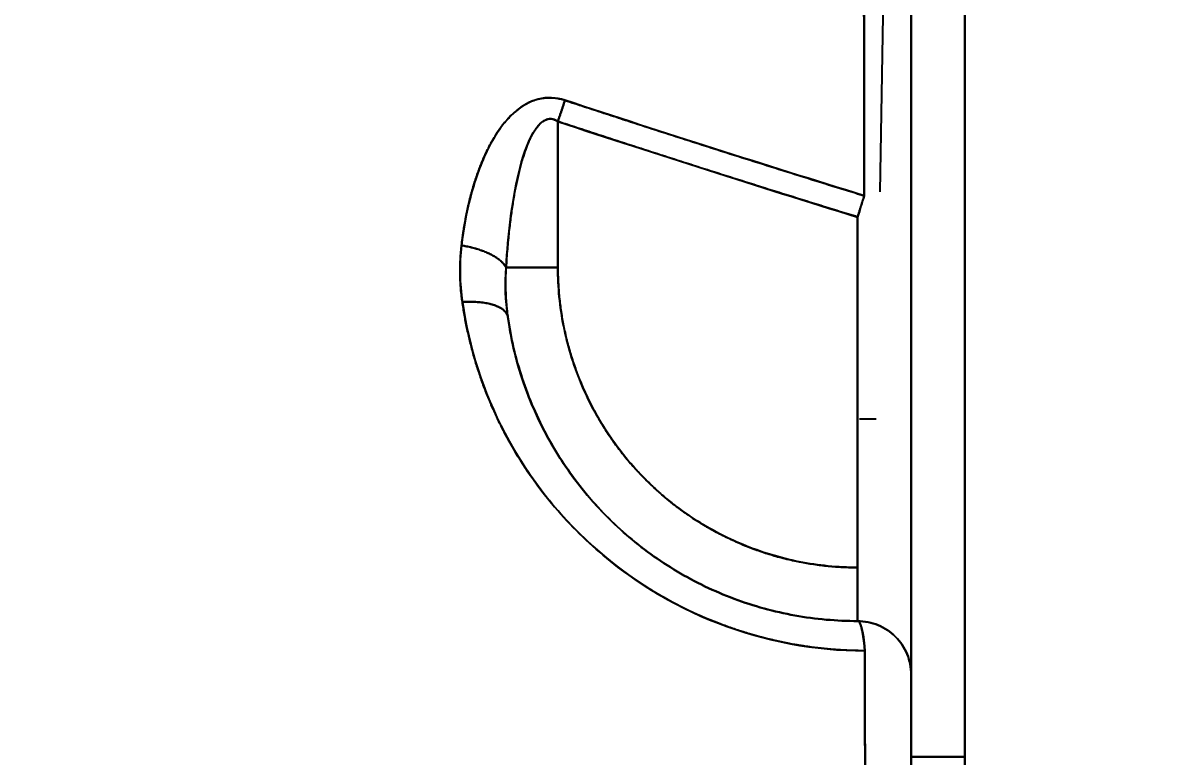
# Model space of a CAD drawing. Extents: x 8663 to 11443, y -20992 to -18942.
# Drawn here: x 10374.13 to 10384.93, y -20531.69 to -20524.84 of the extents above; entities that cross this region are included whole.
import ezdxf

# ---------------------------------------------------------------- set-up
doc = ezdxf.new("R2010")
doc.units = 0
doc.layers.get('0').update_dxf_attribs({"linetype": 'CONTINUOUS'})
doc.layers.add('1', color=7, linetype='CONTINUOUS')
doc.styles.add('____', font='')
doc.styles.get('____').set_extended_font_data('굴림')
doc.dimstyles.new('MSADIM', dxfattribs={"dimtxt": 33, "dimasz": 17, "dimexe": 10, "dimexo": 7.5, "dimgap": 10, "dimtad": 0, "dimtih": 1, "dimtoh": 1, "dimdec": 0, "dimzin": 1, "dimtxsty": '____', "dimcen": 11.25, "dimazin": 3, "dimtfac": 1, "dimtdec": 0, "dimtix": 1, "dimtmove": 0, "dimatfit": 3, "dimtolj": 1, "dimtzin": 1})

# ---------------------------------------------------------------- blocks, each defined once
blk = doc.blocks.new('*D256')
at = {"color": 0}
for p, q in [((10288.781, -20489.955), (10288.781, -20650.431)), ((10824.37, -20536.443), (10824.37, -20650.431)), ((10305.781, -20640.431), (10515.183, -20640.431)), ((10807.37, -20640.431), (10597.968, -20640.431))]:
    blk.add_line(p, q, dxfattribs=at)
for points in [[(10305.781, -20637.597), (10305.781, -20643.264), (10288.781, -20640.431)], [(10807.37, -20637.597), (10807.37, -20643.264), (10824.37, -20640.431)]]:
    blk.add_solid(points, dxfattribs=at)
at = {"color": 0, "insert": (10556.575, -20640.431), "char_height": 28, "attachment_point": 5, "style": '____'}
blk.add_mtext('\\A1;534', dxfattribs=at)

msp = doc.modelspace()

# ---------------------------------------------------------------- linework, layer by layer
at = {"layer": '1', "color": 7, "linetype": 'CONTINUOUS'}
msp.add_line((10382.141, -20526.416), (10382.268, -20519.133), dxfattribs=at)
for points, degree in [([(10381.979, -20517.976), (10381.984, -20520.858), (10381.988, -20523.685), (10381.992, -20526.452)], 3), ([(10382.43, -20531.69), (10382.43, -20518.129)], 1), ([(10382.43, -20518.129), (10382.43, -20522.649), (10382.43, -20527.169), (10382.43, -20531.69)], 3), ([(10382.93, -20518.129), (10382.93, -20531.69)], 1), ([(10382.93, -20531.69), (10382.93, -20527.169), (10382.93, -20522.649), (10382.93, -20518.129)], 3), ([(10381.992, -20526.452), (10381.057, -20526.165), (10380.125, -20525.867), (10379.196, -20525.561)], 3), ([(10379.13, -20527.122), (10379.13, -20526.668), (10379.13, -20526.213), (10379.13, -20525.759)], 3), ([(10379.13, -20525.759), (10380.061, -20526.065), (10380.994, -20526.363), (10381.93, -20526.651)], 3), ([(10381.93, -20526.651), (10380.539, -20526.223), (10379.13, -20525.759)], 2), ([(10379.13, -20525.759), (10379.13, -20527.122)], 1), ([(10381.93, -20526.651), (10381.93, -20527.742), (10381.93, -20528.832), (10381.93, -20529.922)], 3), ([(10381.93, -20529.922), (10381.93, -20526.651)], 1), ([(10378.23, -20526.916), (10378.209, -20527.091), (10378.212, -20527.267), (10378.238, -20527.444)], 3), ([(10378.663, -20527.584), (10378.641, -20527.429), (10378.635, -20527.276), (10378.646, -20527.122)], 3), ([(10379.13, -20527.122), (10379.13, -20527.679), (10379.556, -20528.708), (10380.344, -20529.496), (10381.373, -20529.922), (10381.93, -20529.922)], 2), ([(10381.997, -20530.699), (10381.997, -20530.953), (10381.998, -20531.208), (10381.998, -20531.461)], 3), ([(10381.998, -20531.461), (10381.998, -20531.208), (10381.998, -20530.954), (10381.997, -20530.699)], 3), ([(10382.93, -20531.69), (10382.93, -20532.99), (10383.438, -20535.539), (10384.432, -20537.942), (10385.877, -20540.104), (10387.716, -20541.942), (10389.877, -20543.387), (10392.28, -20544.382), (10394.83, -20544.89), (10396.13, -20544.89)], 2)]:
    msp.add_open_spline(points, degree=degree, dxfattribs=at)
for points, knots in [([(10381.992, -20526.452), (10381.992, -20526.409), (10381.991, -20526.322), (10381.991, -20526.192), (10381.991, -20526.062), (10381.991, -20525.932), (10381.991, -20525.803), (10381.991, -20525.673), (10381.99, -20525.543), (10381.99, -20525.413), (10381.99, -20525.283), (10381.99, -20525.154), (10381.99, -20525.024), (10381.99, -20524.894), (10381.989, -20524.765), (10381.989, -20524.635), (10381.989, -20524.506), (10381.989, -20524.376), (10381.989, -20524.247), (10381.988, -20524.117), (10381.988, -20523.988), (10381.988, -20523.859), (10381.988, -20523.729), (10381.988, -20523.6), (10381.988, -20523.471), (10381.987, -20523.342), (10381.987, -20523.213), (10381.987, -20523.084), (10381.987, -20522.955), (10381.987, -20522.826), (10381.986, -20522.697), (10381.986, -20522.568), (10381.986, -20522.439), (10381.986, -20522.311), (10381.986, -20522.182), (10381.985, -20522.054), (10381.985, -20521.925), (10381.985, -20521.797), (10381.985, -20521.668), (10381.985, -20521.54), (10381.984, -20521.412), (10381.984, -20521.283), (10381.984, -20521.155), (10381.984, -20521.027), (10381.984, -20520.899), (10381.983, -20520.771), (10381.983, -20520.643), (10381.983, -20520.515), (10381.983, -20520.388), (10381.983, -20520.26), (10381.982, -20520.133), (10381.982, -20520.005), (10381.982, -20519.878), (10381.982, -20519.75), (10381.982, -20519.623), (10381.981, -20519.496), (10381.981, -20519.369), (10381.981, -20519.242), (10381.981, -20519.115), (10381.981, -20518.988), (10381.981, -20518.861), (10381.98, -20518.734), (10381.98, -20518.608), (10381.98, -20518.481), (10381.98, -20518.355), (10381.98, -20518.228), (10381.979, -20518.102), (10381.979, -20518.018), (10381.979, -20517.976)], [0, 0, 0, 0, 0.015643, 0.031272, 0.046887, 0.062487, 0.078073, 0.093645, 0.109202, 0.124745, 0.140273, 0.155787, 0.171286, 0.186771, 0.202241, 0.217696, 0.233137, 0.248563, 0.263973, 0.27937, 0.294751, 0.310117, 0.325468, 0.340804, 0.356125, 0.371431, 0.386722, 0.401998, 0.417258, 0.432503, 0.447732, 0.462947, 0.478145, 0.493329, 0.508496, 0.523649, 0.538785, 0.553906, 0.569011, 0.5841, 0.599174, 0.614231, 0.629273, 0.644299, 0.659309, 0.674302, 0.68928, 0.704241, 0.719186, 0.734115, 0.749028, 0.763924, 0.778804, 0.793667, 0.808514, 0.823345, 0.838158, 0.852955, 0.867736, 0.882499, 0.897246, 0.911976, 0.926689, 0.941385, 0.956065, 0.970727, 0.985372, 1, 1, 1, 1]), ([(10379.196, -20525.561), (10379.114, -20525.534), (10379.026, -20525.53), (10378.866, -20525.571), (10378.795, -20525.614), (10378.615, -20525.767), (10378.532, -20525.9), (10378.4, -20526.174), (10378.351, -20526.32), (10378.275, -20526.614), (10378.248, -20526.764), (10378.23, -20526.916)], [0, 0, 0, 0, 0.125, 0.125, 0.25, 0.25, 0.5, 0.5, 0.75, 0.75, 1, 1, 1, 1]), ([(10378.23, -20526.916), (10378.232, -20526.904), (10378.234, -20526.882), (10378.239, -20526.849), (10378.243, -20526.817), (10378.248, -20526.785), (10378.253, -20526.753), (10378.258, -20526.721), (10378.264, -20526.69), (10378.27, -20526.659), (10378.276, -20526.628), (10378.282, -20526.598), (10378.288, -20526.568), (10378.295, -20526.538), (10378.302, -20526.509), (10378.309, -20526.48), (10378.316, -20526.451), (10378.324, -20526.423), (10378.332, -20526.395), (10378.34, -20526.367), (10378.348, -20526.34), (10378.357, -20526.313), (10378.366, -20526.286), (10378.375, -20526.259), (10378.384, -20526.233), (10378.393, -20526.208), (10378.403, -20526.182), (10378.413, -20526.157), (10378.423, -20526.132), (10378.433, -20526.108), (10378.444, -20526.084), (10378.455, -20526.06), (10378.481, -20526.005), (10378.524, -20525.924), (10378.589, -20525.823), (10378.658, -20525.737), (10378.725, -20525.672), (10378.785, -20525.625), (10378.838, -20525.592), (10378.891, -20525.567), (10378.935, -20525.553), (10378.967, -20525.545), (10378.988, -20525.542), (10379.008, -20525.539), (10379.029, -20525.537), (10379.05, -20525.537), (10379.07, -20525.537), (10379.091, -20525.538), (10379.112, -20525.541), (10379.133, -20525.544), (10379.154, -20525.549), (10379.175, -20525.554), (10379.189, -20525.558), (10379.196, -20525.561)], [0, 0, 0, 0, 0.018287, 0.036417, 0.054391, 0.072209, 0.089873, 0.107383, 0.12474, 0.141946, 0.159001, 0.175908, 0.192666, 0.209277, 0.225742, 0.242062, 0.25824, 0.274275, 0.29017, 0.305926, 0.321544, 0.337026, 0.352373, 0.367588, 0.382671, 0.397625, 0.41245, 0.42715, 0.441725, 0.456178, 0.470511, 0.484725, 0.498823, 0.56931, 0.634051, 0.693558, 0.74849, 0.782488, 0.814511, 0.844931, 0.874186, 0.884829, 0.895348, 0.905772, 0.916129, 0.926446, 0.936754, 0.947082, 0.957458, 0.96791, 0.978467, 0.989155, 1, 1, 1, 1]), ([(10379.196, -20525.561), (10379.257, -20525.581), (10379.378, -20525.621), (10379.56, -20525.68), (10379.74, -20525.739), (10379.92, -20525.798), (10380.098, -20525.855), (10380.276, -20525.912), (10380.452, -20525.969), (10380.627, -20526.025), (10380.802, -20526.08), (10380.975, -20526.135), (10381.147, -20526.189), (10381.318, -20526.243), (10381.488, -20526.296), (10381.657, -20526.349), (10381.825, -20526.401), (10381.936, -20526.435), (10381.992, -20526.452)], [0, 0, 0, 0, 0.065531, 0.130654, 0.195374, 0.259699, 0.323627, 0.387156, 0.450282, 0.513004, 0.575321, 0.637229, 0.698726, 0.759812, 0.820483, 0.880738, 0.940576, 1, 1, 1, 1]), ([(10378.646, -20527.122), (10378.655, -20526.97), (10378.668, -20526.819), (10378.707, -20526.523), (10378.731, -20526.377), (10378.798, -20526.101), (10378.839, -20525.967), (10378.93, -20525.813), (10378.965, -20525.77), (10379.046, -20525.728), (10379.089, -20525.731), (10379.13, -20525.759)], [0, 0, 0, 0, 0.25, 0.25, 0.5, 0.5, 0.75, 0.75, 0.875, 0.875, 1, 1, 1, 1]), ([(10379.13, -20525.759), (10379.129, -20525.757), (10379.125, -20525.755), (10379.119, -20525.752), (10379.113, -20525.749), (10379.108, -20525.746), (10379.102, -20525.743), (10379.096, -20525.741), (10379.09, -20525.74), (10379.085, -20525.738), (10379.079, -20525.737), (10379.073, -20525.736), (10379.067, -20525.735), (10379.062, -20525.735), (10379.056, -20525.735), (10379.05, -20525.736), (10379.044, -20525.736), (10379.039, -20525.737), (10379.033, -20525.739), (10379.027, -20525.74), (10379.022, -20525.742), (10379.016, -20525.744), (10379.01, -20525.747), (10379.005, -20525.75), (10378.999, -20525.753), (10378.993, -20525.756), (10378.988, -20525.76), (10378.982, -20525.764), (10378.977, -20525.768), (10378.971, -20525.773), (10378.966, -20525.778), (10378.96, -20525.783), (10378.955, -20525.789), (10378.949, -20525.795), (10378.944, -20525.801), (10378.938, -20525.807), (10378.929, -20525.819), (10378.916, -20525.837), (10378.899, -20525.863), (10378.883, -20525.893), (10378.867, -20525.926), (10378.846, -20525.974), (10378.82, -20526.041), (10378.792, -20526.13), (10378.766, -20526.23), (10378.746, -20526.32), (10378.731, -20526.394), (10378.72, -20526.452), (10378.71, -20526.513), (10378.7, -20526.578), (10378.691, -20526.646), (10378.682, -20526.717), (10378.673, -20526.791), (10378.665, -20526.869), (10378.658, -20526.951), (10378.651, -20527.035), (10378.648, -20527.093), (10378.646, -20527.122)], [0, 0, 0, 0, 0.004158, 0.008221, 0.012196, 0.016089, 0.01991, 0.023664, 0.027362, 0.031012, 0.034622, 0.038202, 0.041763, 0.045313, 0.048863, 0.052423, 0.056002, 0.059611, 0.063258, 0.066953, 0.070705, 0.074522, 0.078412, 0.082383, 0.086442, 0.090595, 0.094848, 0.099209, 0.10368, 0.108269, 0.112979, 0.117815, 0.12278, 0.127879, 0.133114, 0.138489, 0.144006, 0.161741, 0.181279, 0.202677, 0.225979, 0.25122, 0.303162, 0.362001, 0.427834, 0.500731, 0.535792, 0.57291, 0.612089, 0.653333, 0.696643, 0.742021, 0.78947, 0.838991, 0.890586, 0.944255, 1, 1, 1, 1]), ([(10381.992, -20526.452), (10381.981, -20526.483), (10381.971, -20526.515), (10381.951, -20526.582), (10381.941, -20526.617), (10381.93, -20526.651)], [0, 0, 0, 0, 0.5, 0.5, 1, 1, 1, 1]), ([(10378.238, -20527.444), (10378.237, -20527.436), (10378.234, -20527.421), (10378.231, -20527.397), (10378.229, -20527.374), (10378.226, -20527.35), (10378.224, -20527.327), (10378.222, -20527.304), (10378.221, -20527.281), (10378.219, -20527.258), (10378.218, -20527.234), (10378.217, -20527.211), (10378.217, -20527.188), (10378.216, -20527.165), (10378.216, -20527.142), (10378.217, -20527.12), (10378.217, -20527.097), (10378.218, -20527.074), (10378.219, -20527.051), (10378.22, -20527.028), (10378.221, -20527.006), (10378.223, -20526.983), (10378.225, -20526.961), (10378.228, -20526.938), (10378.229, -20526.923), (10378.23, -20526.916)], [0, 0, 0, 0, 0.04436, 0.08861, 0.132753, 0.176794, 0.220737, 0.264586, 0.308347, 0.352022, 0.395617, 0.439136, 0.482583, 0.525963, 0.569281, 0.61254, 0.655746, 0.698902, 0.742014, 0.785085, 0.828121, 0.871126, 0.914104, 0.957061, 1, 1, 1, 1]), ([(10378.646, -20527.122), (10378.645, -20527.13), (10378.644, -20527.146), (10378.643, -20527.17), (10378.642, -20527.194), (10378.641, -20527.218), (10378.641, -20527.242), (10378.641, -20527.267), (10378.641, -20527.291), (10378.641, -20527.315), (10378.642, -20527.339), (10378.643, -20527.364), (10378.644, -20527.388), (10378.645, -20527.412), (10378.647, -20527.437), (10378.649, -20527.461), (10378.651, -20527.486), (10378.654, -20527.51), (10378.656, -20527.535), (10378.659, -20527.559), (10378.662, -20527.576), (10378.663, -20527.584)], [0, 0, 0, 0, 0.051822, 0.10374, 0.155754, 0.207862, 0.260063, 0.312356, 0.36474, 0.417213, 0.469775, 0.522424, 0.575159, 0.627979, 0.680882, 0.733869, 0.786936, 0.840085, 0.893312, 0.946618, 1, 1, 1, 1]), ([(10379.13, -20527.122), (10379.075, -20527.122), (10379.02, -20527.122), (10378.916, -20527.122), (10378.867, -20527.122), (10378.78, -20527.122), (10378.742, -20527.122), (10378.682, -20527.122), (10378.659, -20527.122), (10378.646, -20527.122)], [0, 0, 0, 0, 0.25, 0.25, 0.5, 0.5, 0.75, 0.75, 1, 1, 1, 1]), ([(10378.646, -20527.122), (10378.659, -20527.122), (10378.682, -20527.122), (10378.742, -20527.122), (10378.78, -20527.122), (10378.867, -20527.122), (10378.916, -20527.122), (10379.02, -20527.122), (10379.075, -20527.122), (10379.13, -20527.122)], [0, 0, 0, 0, 0.25, 0.25, 0.5, 0.5, 0.75, 0.75, 1, 1, 1, 1]), ([(10381.93, -20529.922), (10381.747, -20529.922), (10381.564, -20529.904), (10381.204, -20529.833), (10381.028, -20529.779), (10380.69, -20529.639), (10380.527, -20529.552), (10380.222, -20529.349), (10380.08, -20529.232), (10379.821, -20528.973), (10379.704, -20528.83), (10379.5, -20528.526), (10379.414, -20528.363), (10379.273, -20528.025), (10379.22, -20527.848), (10379.148, -20527.489), (10379.13, -20527.306), (10379.13, -20527.122)], [0, 0, 0, 0, 0.125, 0.125, 0.25, 0.25, 0.375, 0.375, 0.5, 0.5, 0.625, 0.625, 0.75, 0.75, 0.875, 0.875, 1, 1, 1, 1]), ([(10378.238, -20527.444), (10378.299, -20527.869), (10378.429, -20528.277), (10378.841, -20529.061), (10379.112, -20529.413), (10379.795, -20530.028), (10380.19, -20530.273), (10381.068, -20530.612), (10381.527, -20530.698), (10381.997, -20530.699)], [0, 0, 0, 0, 0.25, 0.25, 0.5, 0.5, 0.75, 0.75, 1, 1, 1, 1]), ([(10381.997, -20530.699), (10381.987, -20530.699), (10381.966, -20530.699), (10381.936, -20530.698), (10381.906, -20530.698), (10381.875, -20530.697), (10381.845, -20530.696), (10381.814, -20530.694), (10381.784, -20530.693), (10381.754, -20530.691), (10381.723, -20530.689), (10381.693, -20530.686), (10381.663, -20530.684), (10381.633, -20530.681), (10381.603, -20530.678), (10381.573, -20530.675), (10381.543, -20530.671), (10381.513, -20530.668), (10381.483, -20530.664), (10381.453, -20530.659), (10381.423, -20530.655), (10381.393, -20530.65), (10381.363, -20530.645), (10381.333, -20530.64), (10381.304, -20530.635), (10381.274, -20530.629), (10381.244, -20530.623), (10381.215, -20530.617), (10381.185, -20530.611), (10381.156, -20530.604), (10381.126, -20530.597), (10381.097, -20530.59), (10381.067, -20530.583), (10381.038, -20530.575), (10381.008, -20530.567), (10380.979, -20530.559), (10380.95, -20530.551), (10380.92, -20530.542), (10380.891, -20530.533), (10380.862, -20530.524), (10380.833, -20530.515), (10380.804, -20530.506), (10380.775, -20530.496), (10380.746, -20530.486), (10380.717, -20530.476), (10380.688, -20530.465), (10380.659, -20530.454), (10380.532, -20530.406), (10380.31, -20530.309), (10380.007, -20530.142), (10379.72, -20529.947), (10379.454, -20529.728), (10379.211, -20529.49), (10378.994, -20529.235), (10378.8, -20528.962), (10378.677, -20528.751), (10378.607, -20528.615), (10378.579, -20528.56), (10378.553, -20528.503), (10378.527, -20528.447), (10378.502, -20528.39), (10378.478, -20528.333), (10378.455, -20528.276), (10378.433, -20528.218), (10378.413, -20528.16), (10378.393, -20528.102), (10378.374, -20528.044), (10378.356, -20527.985), (10378.339, -20527.926), (10378.323, -20527.867), (10378.308, -20527.807), (10378.294, -20527.747), (10378.28, -20527.687), (10378.268, -20527.627), (10378.257, -20527.566), (10378.247, -20527.505), (10378.241, -20527.464), (10378.238, -20527.444)], [0, 0, 0, 0, 0.005517, 0.011026, 0.016525, 0.022017, 0.027501, 0.032978, 0.038448, 0.043912, 0.049369, 0.05482, 0.060266, 0.065707, 0.071144, 0.076577, 0.082005, 0.087431, 0.092853, 0.098273, 0.103691, 0.109107, 0.114522, 0.119936, 0.12535, 0.130763, 0.136177, 0.141592, 0.147009, 0.152426, 0.157846, 0.163269, 0.168695, 0.174124, 0.179556, 0.184993, 0.190435, 0.195882, 0.201334, 0.206793, 0.212258, 0.217729, 0.223208, 0.228695, 0.23419, 0.239693, 0.245206, 0.250727, 0.312817, 0.374729, 0.437124, 0.500652, 0.562472, 0.624296, 0.686668, 0.750116, 0.762, 0.773866, 0.78572, 0.797562, 0.809396, 0.821225, 0.833052, 0.84488, 0.856712, 0.868551, 0.880398, 0.892259, 0.904134, 0.916027, 0.927941, 0.939877, 0.95184, 0.963831, 0.975853, 0.987908, 1, 1, 1, 1]), ([(10378.663, -20527.584), (10378.69, -20527.779), (10378.735, -20527.971), (10378.859, -20528.344), (10378.937, -20528.526), (10379.125, -20528.871), (10379.234, -20529.036), (10379.481, -20529.342), (10379.618, -20529.485), (10379.915, -20529.743), (10380.075, -20529.858), (10380.413, -20530.059), (10380.591, -20530.145), (10380.959, -20530.282), (10381.15, -20530.335), (10381.537, -20530.405), (10381.734, -20530.422), (10381.93, -20530.422)], [0, 0, 0, 0, 0.125, 0.125, 0.25, 0.25, 0.375, 0.375, 0.5, 0.5, 0.625, 0.625, 0.75, 0.75, 0.875, 0.875, 1, 1, 1, 1]), ([(10379.932, -20529.748), (10379.858, -20529.692), (10379.787, -20529.633), (10379.421, -20529.303), (10379.186, -20528.995), (10378.828, -20528.312), (10378.715, -20527.955), (10378.663, -20527.584)], [0, 0, 0, 0, 0.103717, 0.103717, 0.551858, 0.551858, 1, 1, 1, 1]), ([(10381.93, -20530.422), (10381.734, -20530.422), (10381.537, -20530.405), (10381.15, -20530.335), (10380.959, -20530.282), (10380.591, -20530.145), (10380.413, -20530.059), (10380.075, -20529.858), (10379.915, -20529.743), (10379.618, -20529.485), (10379.481, -20529.342), (10379.234, -20529.036), (10379.125, -20528.871), (10378.937, -20528.526), (10378.859, -20528.344), (10378.735, -20527.971), (10378.69, -20527.779), (10378.663, -20527.584)], [0, 0, 0, 0, 0.125, 0.125, 0.25, 0.25, 0.375, 0.375, 0.5, 0.5, 0.625, 0.625, 0.75, 0.75, 0.875, 0.875, 1, 1, 1, 1]), ([(10381.946, -20528.535), (10381.962, -20528.535), (10381.978, -20528.535), (10382.029, -20528.535), (10382.057, -20528.535), (10382.094, -20528.535), (10382.104, -20528.535), (10382.104, -20528.535)], [0, 0, 0, 0, 0.159544, 0.159544, 0.580505, 0.580505, 1, 1, 1, 1]), ([(10381.93, -20530.422), (10381.93, -20530.422), (10381.93, -20530.419), (10381.93, -20530.406), (10381.93, -20530.397), (10381.93, -20530.372), (10381.93, -20530.356), (10381.93, -20530.32), (10381.93, -20530.299), (10381.93, -20530.253), (10381.93, -20530.227), (10381.93, -20530.173), (10381.93, -20530.144), (10381.93, -20530.084), (10381.93, -20530.052), (10381.93, -20529.988), (10381.93, -20529.955), (10381.93, -20529.922)], [0, 0, 0, 0, 0.125, 0.125, 0.25, 0.25, 0.375, 0.375, 0.5, 0.5, 0.625, 0.625, 0.75, 0.75, 0.875, 0.875, 1, 1, 1, 1]), ([(10381.93, -20529.922), (10381.93, -20529.955), (10381.93, -20529.988), (10381.93, -20530.052), (10381.93, -20530.084), (10381.93, -20530.144), (10381.93, -20530.173), (10381.93, -20530.227), (10381.93, -20530.253), (10381.93, -20530.299), (10381.93, -20530.32), (10381.93, -20530.356), (10381.93, -20530.372), (10381.93, -20530.397), (10381.93, -20530.406), (10381.93, -20530.419), (10381.93, -20530.422), (10381.93, -20530.422)], [0, 0, 0, 0, 0.125126, 0.125126, 0.250251, 0.250251, 0.375377, 0.375377, 0.500503, 0.500503, 0.625628, 0.625628, 0.750754, 0.750754, 0.87588, 0.87588, 1, 1, 1, 1]), ([(10382.43, -20530.922), (10382.43, -20530.89), (10382.427, -20530.857), (10382.414, -20530.793), (10382.405, -20530.761), (10382.38, -20530.701), (10382.364, -20530.672), (10382.328, -20530.617), (10382.307, -20530.592), (10382.261, -20530.546), (10382.235, -20530.525), (10382.181, -20530.489), (10382.152, -20530.473), (10382.092, -20530.448), (10382.06, -20530.438), (10381.996, -20530.426), (10381.963, -20530.422), (10381.93, -20530.422)], [0, 0, 0, 0, 0.125, 0.125, 0.25, 0.25, 0.375, 0.375, 0.5, 0.5, 0.625, 0.625, 0.75, 0.75, 0.875, 0.875, 1, 1, 1, 1]), ([(10381.93, -20530.422), (10381.931, -20530.422), (10381.932, -20530.422), (10381.934, -20530.423), (10381.935, -20530.423), (10381.937, -20530.424), (10381.938, -20530.425), (10381.939, -20530.426), (10381.941, -20530.427), (10381.942, -20530.429), (10381.944, -20530.431), (10381.945, -20530.432), (10381.946, -20530.434), (10381.948, -20530.437), (10381.949, -20530.439), (10381.95, -20530.441), (10381.952, -20530.444), (10381.953, -20530.446), (10381.954, -20530.449), (10381.955, -20530.452), (10381.957, -20530.455), (10381.958, -20530.458), (10381.959, -20530.461), (10381.96, -20530.464), (10381.961, -20530.468), (10381.962, -20530.471), (10381.963, -20530.474), (10381.964, -20530.478), (10381.965, -20530.481), (10381.966, -20530.485), (10381.967, -20530.489), (10381.968, -20530.492), (10381.969, -20530.496), (10381.97, -20530.5), (10381.971, -20530.503), (10381.972, -20530.507), (10381.973, -20530.511), (10381.973, -20530.515), (10381.974, -20530.519), (10381.975, -20530.522), (10381.976, -20530.526), (10381.977, -20530.53), (10381.977, -20530.534), (10381.978, -20530.538), (10381.979, -20530.541), (10381.979, -20530.545), (10381.98, -20530.549), (10381.981, -20530.557), (10381.983, -20530.569), (10381.986, -20530.586), (10381.988, -20530.604), (10381.99, -20530.622), (10381.992, -20530.641), (10381.994, -20530.66), (10381.995, -20530.679), (10381.996, -20530.692), (10381.997, -20530.699)], [0, 0, 0, 0, 0.019055, 0.037908, 0.05656, 0.075009, 0.093255, 0.1113, 0.129141, 0.14678, 0.164216, 0.18145, 0.19848, 0.215308, 0.231932, 0.248353, 0.264571, 0.280586, 0.296398, 0.312007, 0.327412, 0.342614, 0.357613, 0.372409, 0.387002, 0.401392, 0.415578, 0.429561, 0.443342, 0.456919, 0.470294, 0.483466, 0.496434, 0.509201, 0.521764, 0.534125, 0.546284, 0.558239, 0.569993, 0.581544, 0.592894, 0.604041, 0.614986, 0.625729, 0.63627, 0.64661, 0.656748, 0.666684, 0.710075, 0.752969, 0.795366, 0.83727, 0.878683, 0.919607, 0.960045, 1, 1, 1, 1]), ([(10382.232, -20530.524), (10382.225, -20530.518), (10382.216, -20530.512), (10382.181, -20530.489), (10382.152, -20530.473), (10382.092, -20530.448), (10382.06, -20530.438), (10381.996, -20530.426), (10381.963, -20530.422), (10381.93, -20530.422)], [0, 0, 0, 0, 0.0917, 0.0917, 0.394466, 0.394466, 0.697233, 0.697233, 1, 1, 1, 1]), ([(10381.93, -20530.422), (10381.963, -20530.422), (10381.996, -20530.426), (10382.06, -20530.438), (10382.092, -20530.448), (10382.152, -20530.473), (10382.181, -20530.489), (10382.235, -20530.525), (10382.261, -20530.546), (10382.307, -20530.592), (10382.328, -20530.617), (10382.364, -20530.672), (10382.38, -20530.701), (10382.405, -20530.761), (10382.414, -20530.793), (10382.427, -20530.857), (10382.43, -20530.89), (10382.43, -20530.922)], [0, 0, 0, 0, 0.125, 0.125, 0.25, 0.25, 0.375, 0.375, 0.5, 0.5, 0.625, 0.625, 0.75, 0.75, 0.875, 0.875, 1, 1, 1, 1]), ([(10381.998, -20531.461), (10381.999, -20532.218), (10382.06, -20532.964), (10382.299, -20534.434), (10382.476, -20535.159), (10382.797, -20536.13), (10382.89, -20536.386), (10382.991, -20536.64)], [0, 0, 0, 0, 0.423852, 0.423852, 0.847705, 0.847705, 1, 1, 1, 1]), ([(10384.83, -20539.919), (10384.819, -20539.904), (10384.796, -20539.873), (10384.761, -20539.826), (10384.726, -20539.779), (10384.692, -20539.732), (10384.658, -20539.685), (10384.624, -20539.638), (10384.591, -20539.591), (10384.557, -20539.543), (10384.524, -20539.496), (10384.491, -20539.448), (10384.458, -20539.4), (10384.426, -20539.353), (10384.393, -20539.305), (10384.361, -20539.257), (10384.329, -20539.209), (10384.298, -20539.16), (10384.266, -20539.112), (10384.235, -20539.063), (10384.204, -20539.015), (10384.173, -20538.966), (10384.142, -20538.917), (10384.112, -20538.868), (10384.082, -20538.819), (10384.052, -20538.77), (10384.022, -20538.721), (10383.992, -20538.672), (10383.963, -20538.622), (10383.934, -20538.573), (10383.905, -20538.523), (10383.876, -20538.473), (10383.848, -20538.423), (10383.819, -20538.373), (10383.791, -20538.323), (10383.763, -20538.273), (10383.735, -20538.223), (10383.708, -20538.172), (10383.681, -20538.122), (10383.653, -20538.071), (10383.627, -20538.02), (10383.52, -20537.816), (10383.341, -20537.457), (10383.108, -20536.936), (10382.898, -20536.409), (10382.759, -20536.017), (10382.677, -20535.765), (10382.642, -20535.656), (10382.608, -20535.546), (10382.575, -20535.436), (10382.543, -20535.326), (10382.512, -20535.216), (10382.482, -20535.106), (10382.453, -20534.996), (10382.424, -20534.886), (10382.397, -20534.775), (10382.371, -20534.665), (10382.345, -20534.555), (10382.321, -20534.445), (10382.297, -20534.334), (10382.274, -20534.224), (10382.252, -20534.114), (10382.232, -20534.003), (10382.212, -20533.893), (10382.193, -20533.782), (10382.174, -20533.672), (10382.157, -20533.561), (10382.141, -20533.451), (10382.125, -20533.34), (10382.111, -20533.23), (10382.097, -20533.119), (10382.084, -20533.009), (10382.072, -20532.898), (10382.061, -20532.788), (10382.051, -20532.677), (10382.042, -20532.566), (10382.034, -20532.456), (10382.026, -20532.345), (10382.02, -20532.235), (10382.014, -20532.124), (10382.009, -20532.014), (10382.005, -20531.903), (10382.002, -20531.793), (10382, -20531.682), (10381.998, -20531.572), (10381.998, -20531.498), (10381.998, -20531.461)], [0, 0, 0, 0, 0.006264, 0.012526, 0.018787, 0.025048, 0.031307, 0.037566, 0.043824, 0.050081, 0.056338, 0.062594, 0.068851, 0.075107, 0.081363, 0.087619, 0.093875, 0.100131, 0.106388, 0.112645, 0.118903, 0.125161, 0.131421, 0.13768, 0.143941, 0.150203, 0.156466, 0.16273, 0.168996, 0.175262, 0.181531, 0.187801, 0.194072, 0.200346, 0.206621, 0.212898, 0.219177, 0.225458, 0.231742, 0.238028, 0.244316, 0.250607, 0.313652, 0.376428, 0.439012, 0.501474, 0.514257, 0.527018, 0.539758, 0.552477, 0.565175, 0.577854, 0.590512, 0.603152, 0.615773, 0.628376, 0.640961, 0.653529, 0.666079, 0.678614, 0.691132, 0.703634, 0.716122, 0.728594, 0.741053, 0.753497, 0.765927, 0.778344, 0.790749, 0.803141, 0.81552, 0.827888, 0.840245, 0.852591, 0.864925, 0.87725, 0.889564, 0.901869, 0.914165, 0.926451, 0.938729, 0.950999, 0.96326, 0.975514, 0.987761, 1, 1, 1, 1]), ([(10396.13, -20545.39), (10395.682, -20545.39), (10395.234, -20545.368), (10394.341, -20545.28), (10393.897, -20545.214), (10393.018, -20545.039), (10392.583, -20544.93), (10391.724, -20544.67), (10391.302, -20544.518), (10390.473, -20544.175), (10390.068, -20543.983), (10389.277, -20543.561), (10388.892, -20543.33), (10388.146, -20542.832), (10387.786, -20542.564), (10387.093, -20541.995), (10386.76, -20541.694), (10386.126, -20541.06), (10385.825, -20540.727), (10385.256, -20540.034), (10384.988, -20539.674), (10384.49, -20538.928), (10384.259, -20538.543), (10383.837, -20537.752), (10383.645, -20537.347), (10383.302, -20536.518), (10383.15, -20536.096), (10382.89, -20535.238), (10382.781, -20534.802), (10382.606, -20533.923), (10382.54, -20533.479), (10382.452, -20532.586), (10382.43, -20532.138), (10382.43, -20531.69)], [0, 0, 0, 0, 0.0625, 0.0625, 0.125, 0.125, 0.1875, 0.1875, 0.25, 0.25, 0.3125, 0.3125, 0.375, 0.375, 0.4375, 0.4375, 0.5, 0.5, 0.5625, 0.5625, 0.625, 0.625, 0.6875, 0.6875, 0.75, 0.75, 0.8125, 0.8125, 0.875, 0.875, 0.9375, 0.9375, 1, 1, 1, 1]), ([(10382.93, -20531.69), (10382.898, -20531.69), (10382.865, -20531.69), (10382.801, -20531.69), (10382.769, -20531.69), (10382.709, -20531.69), (10382.68, -20531.69), (10382.625, -20531.69), (10382.6, -20531.69), (10382.554, -20531.69), (10382.533, -20531.69), (10382.496, -20531.69), (10382.481, -20531.69), (10382.456, -20531.69), (10382.446, -20531.69), (10382.434, -20531.69), (10382.43, -20531.69), (10382.43, -20531.69)], [0, 0, 0, 0, 0.125128, 0.125128, 0.250256, 0.250256, 0.375384, 0.375384, 0.500511, 0.500511, 0.625639, 0.625639, 0.750767, 0.750767, 0.875895, 0.875895, 1, 1, 1, 1]), ([(10382.43, -20531.69), (10382.43, -20532.138), (10382.452, -20532.586), (10382.54, -20533.479), (10382.606, -20533.923), (10382.781, -20534.802), (10382.89, -20535.238), (10383.15, -20536.096), (10383.302, -20536.518), (10383.645, -20537.347), (10383.837, -20537.752), (10384.259, -20538.543), (10384.49, -20538.928), (10384.988, -20539.674), (10385.256, -20540.034), (10385.825, -20540.727), (10386.126, -20541.06), (10386.76, -20541.694), (10387.093, -20541.995), (10387.786, -20542.564), (10388.146, -20542.832), (10388.892, -20543.33), (10389.277, -20543.561), (10390.068, -20543.983), (10390.473, -20544.175), (10391.302, -20544.518), (10391.724, -20544.67), (10392.583, -20544.93), (10393.018, -20545.039), (10393.897, -20545.214), (10394.341, -20545.28), (10395.234, -20545.368), (10395.682, -20545.39), (10396.13, -20545.39)], [0, 0, 0, 0, 0.0625, 0.0625, 0.125, 0.125, 0.1875, 0.1875, 0.25, 0.25, 0.3125, 0.3125, 0.375, 0.375, 0.4375, 0.4375, 0.5, 0.5, 0.5625, 0.5625, 0.625, 0.625, 0.6875, 0.6875, 0.75, 0.75, 0.8125, 0.8125, 0.875, 0.875, 0.9375, 0.9375, 1, 1, 1, 1]), ([(10382.43, -20531.69), (10382.43, -20531.69), (10382.434, -20531.69), (10382.446, -20531.69), (10382.456, -20531.69), (10382.481, -20531.69), (10382.496, -20531.69), (10382.533, -20531.69), (10382.554, -20531.69), (10382.6, -20531.69), (10382.625, -20531.69), (10382.68, -20531.69), (10382.709, -20531.69), (10382.769, -20531.69), (10382.801, -20531.69), (10382.865, -20531.69), (10382.898, -20531.69), (10382.93, -20531.69)], [0, 0, 0, 0, 0.125, 0.125, 0.25, 0.25, 0.375, 0.375, 0.5, 0.5, 0.625, 0.625, 0.75, 0.75, 0.875, 0.875, 1, 1, 1, 1]), ([(10396.13, -20544.89), (10395.698, -20544.89), (10395.266, -20544.868), (10394.407, -20544.784), (10393.979, -20544.72), (10393.132, -20544.552), (10392.712, -20544.447), (10391.885, -20544.196), (10391.478, -20544.05), (10390.68, -20543.72), (10390.289, -20543.535), (10389.527, -20543.127), (10389.156, -20542.905), (10388.438, -20542.425), (10388.09, -20542.167), (10387.422, -20541.619), (10387.102, -20541.329), (10386.491, -20540.718), (10386.201, -20540.398), (10385.653, -20539.73), (10385.395, -20539.382), (10384.915, -20538.664), (10384.693, -20538.293), (10384.285, -20537.531), (10384.1, -20537.14), (10383.77, -20536.342), (10383.624, -20535.935), (10383.373, -20535.108), (10383.268, -20534.689), (10383.1, -20533.841), (10383.036, -20533.413), (10382.952, -20532.554), (10382.93, -20532.122), (10382.93, -20531.69)], [0, 0, 0, 0, 0.0625, 0.0625, 0.125, 0.125, 0.1875, 0.1875, 0.25, 0.25, 0.3125, 0.3125, 0.375, 0.375, 0.4375, 0.4375, 0.5, 0.5, 0.5625, 0.5625, 0.625, 0.625, 0.6875, 0.6875, 0.75, 0.75, 0.8125, 0.8125, 0.875, 0.875, 0.9375, 0.9375, 1, 1, 1, 1])]:
    msp.add_open_spline(points, degree=3, knots=knots, dxfattribs=at)
for points, weights in [([(10379.196, -20525.561), (10379.165, -20525.655), (10379.13, -20525.759)], [1, 0.976992609192, 1]), ([(10379.13, -20525.759), (10379.165, -20525.655), (10379.196, -20525.561)], [1, 0.976992609192, 1]), ([(10381.93, -20526.651), (10381.962, -20526.547), (10381.992, -20526.452)], [1, 0.977044054434, 1]), ([(10378.646, -20527.122), (10378.57, -20526.97), (10378.23, -20526.916)], [1, 0.823123523523, 1]), ([(10378.23, -20526.916), (10378.57, -20526.97), (10378.646, -20527.122)], [1, 0.823123523524, 1]), ([(10378.238, -20527.444), (10378.64, -20527.42), (10378.663, -20527.584)], [1, 0.773720719231, 1]), ([(10378.663, -20527.584), (10378.64, -20527.42), (10378.238, -20527.444)], [1, 0.773720719231, 1]), ([(10381.997, -20530.699), (10381.976, -20530.422), (10381.93, -20530.422)], [1, 0.850724349161, 1])]:
    msp.add_rational_spline(points, weights, degree=2, dxfattribs=at)

# ---------------------------------------------------------------- dimensions: what is measured, and where the dimension line sits
dim = msp.add_linear_dim(base=(10824.37, -20640.431), p1=(10288.781, -20482.455), p2=(10824.37, -20528.943), text='534', dimstyle='MSADIM', override={"dimtxt": 28, "dimfxl": 1.25, "dimtfill": 1})
dim.commit()
dim.dimension.update_dxf_attribs({"geometry": '*D256', "text_midpoint": (10556.575, -20640.431)})

doc.saveas('drawing.dxf')
